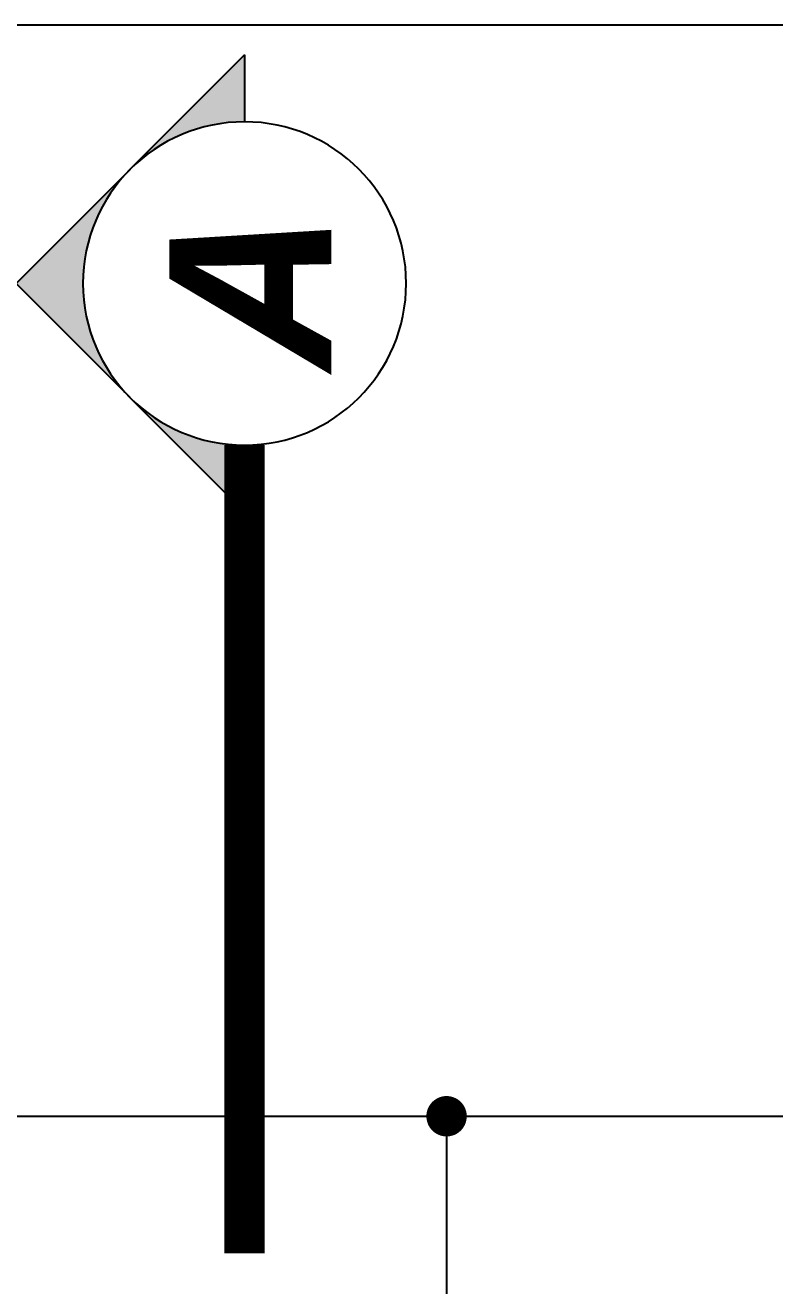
# Model space of a CAD drawing. Header units: millimetres. Extents: x 118878 to 201916, y 10986 to 20993.
# Drawn here: x 180451.7 to 180637.2, y 18151 to 18463 of the extents above; entities that cross this region are included whole.
import ezdxf
from ezdxf.enums import TextEntityAlignment as Align

# ---------------------------------------------------------------- set-up
doc = ezdxf.new("R2010")
doc.units = ezdxf.units.MM
doc.header["$LTSCALE"] = 100
doc.linetypes.add('DASHDOT', pattern=[1, 0.5, -0.25, 0, -0.25])
for name, color, linetype in [('1', 1, 'Continuous'), ('2', 2, 'Continuous'), ('3', 3, 'Continuous'), ('bou', 4, 'Continuous'), ('TOOLS', 1, 'Continuous')]:
    doc.layers.add(name, color=color, linetype=linetype)
doc.styles.add('textstyle10', font='')
doc.styles.get('textstyle10').set_extended_font_data('Segoe UI Black', italic=True, bold=True)

# ---------------------------------------------------------------- blocks, each defined once
blk = doc.blocks.new('SEC-SSS1')
at = {"layer": 'TOOLS', "transparency": 33554687}
h = blk.add_hatch(color=3, dxfattribs=at)
edge = h.paths.add_edge_path(flags=0)
edge.add_line((56.56854249492608, -56.56854249492608), (28.28427124746668, -28.28427124747327))
edge.add_arc((6.75e-13, -56.56854249493011), 39.99999999999932, 0, 44.99999999999068, ccw=False)
edge.add_arc((-2.3448e-12, -56.56854249493585), 40.00000000000234, 314.9999999999963, 360, ccw=False)
edge.add_line((28.2842712474594, -84.85281374240122), (56.56854249492608, -56.56854249492608))
edge = h.paths.add_edge_path(flags=0)
edge.add_arc((-1.3038e-12, -56.56854249493977), 39.99999999999883, 270.0000000000019, 314.99999999999926, ccw=False)
edge.add_line((3.3e-15, -96.56854249493861), (0, -113.137084989847))
edge.add_line((0, -113.137084989847), (28.28427124745939, -84.85281374240122))
edge = h.paths.add_edge_path(flags=0)
edge.add_line((0, 0), (0, -16.56854249493458))
edge.add_arc((1.6502e-12, -56.56854249494063), 40.00000000000606, 45.000000000002274, 90.00000000000227, ccw=False)
edge.add_line((28.28427124746668, -28.28427124747328), (0, 0))
at = {"layer": 'TOOLS', "color": 3}
for p, q in [((0, 0), (0, -16.56854249493458)), ((0, 0), (56.56854249492608, -56.56854249492608)), ((-7.276e-12, -113.1370849898543), (56.56854249492608, -56.56854249492608))]:
    blk.add_line(p, q, dxfattribs=at)
at = {"layer": 'TOOLS', "color": 3, "linetype": 'DASHDOT', "const_width": 10}
blk.add_lwpolyline([(0, -96.56854249493861), (0, -296.5685424949386)], dxfattribs=at)
at = {"layer": 'TOOLS', "color": 3}
blk.add_circle((0, -56.56854249493659), 40.00000000000201, dxfattribs=at)
blk = doc.blocks.new('SEC-S-N-1')
at = {"layer": '3', "xscale": -1}
blk.add_blockref('SEC-SSS1', (724.9999999999709, 262.6620169217531), dxfattribs=at)
at = {"layer": 'TOOLS', "style": 'textstyle10'}
blk.add_text('A', height=40, rotation=90, dxfattribs=at).set_placement((726.4178898256796, 201.3935269205722), align=Align.MIDDLE)

msp = doc.modelspace()

# ---------------------------------------------------------------- linework, layer by layer
at = {"layer": '1', "const_width": 5}
msp.add_lwpolyline([(180553.4799632381, 18192.96584923059, 1), (180558.4799632381, 18192.96584923059, 1)], format="xyb", close=True, dxfattribs=at)
at = {"layer": '1'}
msp.add_lwpolyline([(180555.9799632381, 18192.96584923059), (180555.9799632381, 18057.96584923053)], dxfattribs=at)
at = {"layer": '2'}
msp.add_lwpolyline([(180430.9799632381, 18147.96584923053), (180430.9799632381, 18192.96584923053), (180770.9799632381, 18192.96584923053), (180770.9799632381, 18062.96584923053), (180725.9799632381, 18062.96584923053)], dxfattribs=at)
at = {"layer": '3'}
msp.add_lwpolyline([(178915.9799632381, 15462.96584923059), (181915.9799632381, 15462.96584923059), (181915.9799632381, 18462.96584923059), (178915.9799632381, 18462.96584923059)], close=True, dxfattribs=at)
at = {"layer": 'bou', "color": 1}
msp.add_lwpolyline([(179780.9799632381, 18192.96584923059), (181180.9799632381, 18192.96584923059), (181180.9799632381, 15492.96584923059), (179780.9799632381, 15492.96584923059)], close=True, dxfattribs=at)

# ---------------------------------------------------------------- block references
at = {"layer": '3'}
msp.add_blockref('SEC-S-N-1', (179780.9799632381, 18192.96584923059), dxfattribs=at)

doc.saveas('drawing.dxf')
